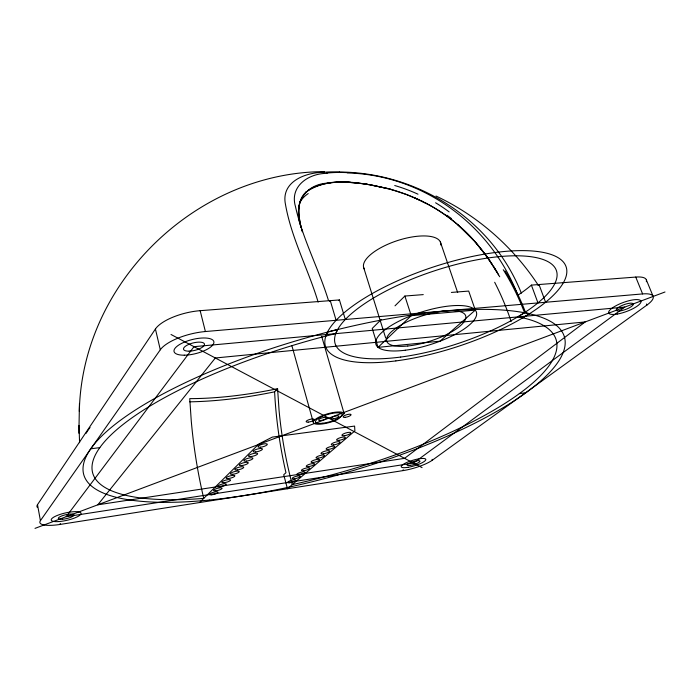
<?xml version="1.0" encoding="UTF-8"?>
<svg xmlns="http://www.w3.org/2000/svg" width="700" height="700" viewBox="0 0 700 700"><rect width="100%" height="100%" fill="white"/><g stroke="black" fill="none" stroke-linecap="round" stroke-linejoin="round"><path stroke-width="1.05" d="M79.572 442.68L79.013 425.399M79.319 411.399C81.944 282.678 196.07 172.086 324.319 171.623M78.873 433.213L79.459 403.419M299.967 201.758C297.614 210.263 299.267 219.231 301.21 227.64L300.781 225.803M325.815 336.07L327.521 332.01L337.706 329.438L335.799 333.524L325.815 336.07A241.132 67.69 -16 0 0 100.739 446.373A241.132 67.69 -16 0 0 203.744 498.391A240.494 104.169 82.9 0 1 191.266 420.98L189.744 398.632A205.345 73.797 -15.9 0 0 277.594 388.684L279.055 410.217A230.011 116.165 82.2 0 0 292.25 484.627A241.132 67.69 -16 0 0 518.831 393.995A241.132 67.69 -16 0 0 522.865 317.835L529.707 313.644L524.694 312.585L517.939 316.794L522.865 317.835M37.319 507.351A26.679 6.878 -12.7 0 1 37.502 504.656L155.426 328.991A35.744 13.204 -13.9 0 1 200.156 310.678L339.43 299.933L345.31 319.498M40.416 520.651L160.3 349.781A35.998 12.723 -14 0 1 205.398 331.537L642.609 293.921A30.152 8.409 -20.2 0 1 646.94 305.051L432.346 460.18A22.505 5.058 -16.8 0 1 403.419 470.549L60.384 524.396A26.819 6.606 -12.9 0 1 40.416 520.651L37.502 504.656M189.761 401.826A214.856 77.297 -15.9 0 0 274.592 391.842L277.594 388.684M329.858 183.006C304.255 183.234 292.565 204.934 301.219 227.727M381.334 319.41L372.225 328.457L378.061 347.358L440.046 341.171L475.291 310.109L468.702 291.078L451.386 292.425M395.001 305.839L404.871 296.039L423.264 294.613M199.526 502.548L258.886 443.949L272.37 437.08L354.602 426.081L354.874 430.902L287.446 488.749L283.719 474.714L285.959 472.727A238.91 120.785 82.2 0 1 275.118 400.374L274.592 391.842M378.061 347.358L411.233 315.674L475.291 310.109M306.416 191.634C297.106 199.588 298.025 213.202 300.396 224.026M344.137 413.621L337.549 419.545A16.021 4.427 -16.1 0 1 314.746 423.727A16.021 4.427 -16.1 0 1 324.739 414.733A16.021 4.427 -16.1 0 1 344.137 413.621L321.65 336.262M305.716 192.273C329.805 175.376 362.276 183.006 388.946 188.825C412.65 195.256 435.225 206.273 454.309 221.812M307.501 190.741C325.071 179.252 347.69 181.886 367.517 184.258M35 528.378L665 291.996M90.834 448.787L99.811 447.632M519.365 393.61L525.543 392.814M327.066 173.364C308.805 173.294 289.406 186.069 295.453 206.5C302.662 238.954 318.596 268.651 328.431 300.326M324.135 172.314C305.681 172.287 280.656 181.571 285.486 204.479C291.454 238.429 308.306 269.264 318.15 302.137M347.314 172.944C422.993 174.843 490.998 224.805 517.799 295.277A115.727 39.69 -18.4 0 0 531.396 285.119L635.749 277.069A29.969 8.75 -20.4 0 1 646.345 281.715M339.386 171.999C417.926 172.541 491.916 219.336 521.351 293.134M350.569 182.472L365.636 183.969L387.572 188.457M370.387 184.721L392.227 189.744M517.799 295.277L518.446 295.418M390.346 189.21L406.507 194.53L419.536 200.043M414.234 197.654L428.584 204.619M421.304 200.883L423.054 201.74M436.004 196.044C477.61 215.53 513.354 247.074 538.449 285.495M424.786 202.615L426.501 203.508M171.019 334.486L422.065 467.617M428.925 204.803L430.649 205.756M430.99 205.949C447.072 215.005 461.597 226.765 473.926 240.494M445.463 215.11L446.381 215.766M454.282 221.795C469.096 233.774 481.722 248.334 492.135 264.259M457.651 224.612L475.151 241.876M474.434 241.062L484.584 253.479L493.867 266.963M476.175 243.04L488.329 258.641L499.739 276.771M493.465 266.332L496.484 271.197M494.244 267.566L497.367 272.685M496.851 271.81L498.636 274.846M646.327 279.808L653.153 296.441M635.749 277.069L642.609 293.921M646.52 304.027L646.94 305.051M545.606 302.269L539.009 284.533A125.886 43.199 -18.4 0 1 538.142 285.25M531.396 285.119L537.968 302.925M440.344 241.929L457.669 292.53M404.871 296.039L411.233 315.674M432.084 459.349L432.346 460.18M363.72 267.724L385.717 338.135M403.165 469.718L403.419 470.549M336.114 320.294L330.269 300.632A125.886 43.199 -18.4 0 0 329.578 301.411M291.944 345.905L313.346 422.485M301.446 228.664L302.26 231.805M301.402 228.498L301.805 230.072M200.156 310.678L205.398 331.537M155.426 328.991L160.3 349.781M60.191 523.416L60.384 524.396M364.411 269.141A40.442 15.277 -18.1 0 1 398.527 240.249A40.442 15.277 -18.1 0 1 440.842 245.053M300.23 201.862A113.496 47.521 20.2 0 1 308.219 193.576M394.73 185.518A115.736 68.897 8.1 0 1 417.979 194.197M435.592 202.781A181.982 145.548 -9.5 0 1 449.164 211.925M503.256 269.727A237.51 179.183 -86.9 0 1 524.387 312.296M494.673 282.275A237.807 163.144 88.8 0 1 511.157 321.519M505.067 270.988A237.388 180.119 -86.6 0 1 525.254 311.684M323.986 172.226A73.08 21.98 8.8 0 1 339.281 171.903M338.835 300.589A115.727 39.69 -18.4 0 1 339.43 299.933M326.594 173.101A65.87 21.096 9.7 0 1 347.043 172.62M86.1 433.326A247.94 72.914 -16 0 1 90.038 427.507M446.933 215.232A200.786 165.594 -14.7 0 1 451.377 218.566M329.394 182.726A63.752 22.321 10.7 0 1 350.315 182.14M194.005 346.675L66.185 516.679L413.516 463.085L624.776 307.09L194.005 346.675M215.329 357.989L97.808 504.805L404.556 458.343L585.191 321.939L215.329 357.989M407.794 346.001A41.492 13.239 -17.8 0 0 465.832 316.558A41.492 13.239 -17.8 0 0 404.871 322.91A41.492 13.239 -17.8 0 0 407.794 346.001M209.309 500.045A249.996 70.263 -16 0 0 565.084 340.401A249.996 70.263 -16 0 0 197.977 376.854A249.996 70.263 -16 0 0 209.309 500.045M408.082 467.311A12.828 2.879 -16.8 0 0 425.793 459.349A12.828 2.879 -16.8 0 0 406.665 462.525A12.828 2.879 -16.8 0 0 408.082 467.311M410.279 465.377A6.746 1.514 -16.8 0 0 419.991 461.23A6.746 1.514 -16.8 0 0 410.279 462.639A6.746 1.514 -16.8 0 0 410.279 465.377M617.251 314.055A17.185 4.795 -20.2 0 0 640.999 301.368A17.185 4.795 -20.2 0 0 616.157 305.629A17.185 4.795 -20.2 0 0 617.251 314.055M620.856 310.765A9.039 2.52 -20.2 0 0 633.299 304.08A9.039 2.52 -20.2 0 0 620.191 306.364A9.039 2.52 -20.2 0 0 620.856 310.765M184.275 355.189A20.519 7.254 -14 0 0 213.92 342.116A20.519 7.254 -14 0 0 183.627 342.44A20.519 7.254 -14 0 0 184.275 355.189M189.157 351.172A10.797 3.815 -14 0 0 204.496 344.199A10.797 3.815 -14 0 0 188.317 344.584A10.797 3.815 -14 0 0 189.157 351.172M59.29 521.535A15.286 3.762 -12.9 0 0 81.034 513.275A15.286 3.762 -12.9 0 0 58.065 515.13A15.286 3.762 -12.9 0 0 59.29 521.535M62.606 519.242A8.041 1.977 -12.9 0 0 74.007 514.885A8.041 1.977 -12.9 0 0 61.889 515.883A8.041 1.977 -12.9 0 0 62.606 519.242M322.831 423.22A13.807 3.815 -16.1 0 0 342.055 414.356A13.807 3.815 -16.1 0 0 321.405 416.762A13.807 3.815 -16.1 0 0 322.831 423.22M308.175 422.118A4.2 1.173 -15.8 0 0 314.213 419.475A4.2 1.173 -15.8 0 0 308.088 420.044A4.2 1.173 -15.8 0 0 308.175 422.118M320.854 420.481A4.174 1.155 -16 0 0 326.62 417.795A4.174 1.155 -16 0 0 320.338 418.547A4.174 1.155 -16 0 0 320.854 420.481M333.139 418.889A4.156 1.146 -16.1 0 0 338.905 416.22A4.156 1.146 -16.1 0 0 332.692 416.955A4.156 1.146 -16.1 0 0 333.139 418.889M345.293 417.322A4.13 1.129 -16.3 0 0 351.059 414.654A4.13 1.129 -16.3 0 0 344.916 415.389A4.13 1.129 -16.3 0 0 345.293 417.322M260.531 447.221A4.821 1.295 -15.2 0 0 267.321 444.273A4.821 1.295 -15.2 0 0 260.137 445.007A4.821 1.295 -15.2 0 0 260.531 447.221M255.719 451.938A4.777 1.269 -15.1 0 0 262.439 449.015A4.777 1.269 -15.1 0 0 255.29 449.767A4.777 1.269 -15.1 0 0 255.719 451.938M250.985 456.558A4.742 1.251 -15 0 0 257.635 453.679A4.742 1.251 -15 0 0 250.539 454.44A4.742 1.251 -15 0 0 250.985 456.558M246.339 461.108A4.699 1.225 -15 0 0 252.919 458.264A4.699 1.225 -15 0 0 245.866 459.034A4.699 1.225 -15 0 0 246.339 461.108M241.771 465.57A4.664 1.208 -14.9 0 0 248.281 462.761A4.664 1.208 -14.9 0 0 241.281 463.54A4.664 1.208 -14.9 0 0 241.771 465.57M237.291 469.963A4.62 1.181 -14.9 0 0 243.731 467.189A4.62 1.181 -14.9 0 0 236.766 467.976A4.62 1.181 -14.9 0 0 237.291 469.963M232.601 474.302A4.585 1.164 -14.8 0 0 239.269 471.616A4.585 1.164 -14.8 0 0 232.601 472.22A4.585 1.164 -14.8 0 0 232.601 474.302M228.27 478.537A4.55 1.146 -14.8 0 0 234.868 475.886A4.55 1.146 -14.8 0 0 228.244 476.508A4.55 1.146 -14.8 0 0 228.27 478.537M224.009 482.711A4.506 1.12 -14.7 0 0 230.545 480.086A4.506 1.12 -14.7 0 0 223.965 480.716A4.506 1.12 -14.7 0 0 224.009 482.711M219.817 486.806A4.471 1.103 -14.7 0 0 226.293 484.216A4.471 1.103 -14.7 0 0 219.748 484.855A4.471 1.103 -14.7 0 0 219.817 486.806M215.705 490.84A4.436 1.085 -14.7 0 0 222.11 488.276A4.436 1.085 -14.7 0 0 215.609 488.924A4.436 1.085 -14.7 0 0 215.705 490.84M211.654 494.804A4.401 1.067 -14.6 0 0 217.998 492.275A4.401 1.067 -14.6 0 0 211.531 492.923A4.401 1.067 -14.6 0 0 211.654 494.804M294.28 478.817A4.27 1.024 -15.6 0 0 300.379 476.271A4.27 1.024 -15.6 0 0 294.114 477.032A4.27 1.024 -15.6 0 0 294.28 478.817M298.891 474.827A4.305 1.041 -15.6 0 0 305.051 472.246A4.305 1.041 -15.6 0 0 298.751 472.999A4.305 1.041 -15.6 0 0 298.891 474.827M303.59 470.767A4.34 1.05 -15.7 0 0 309.811 468.16A4.34 1.05 -15.7 0 0 303.476 468.904A4.34 1.05 -15.7 0 0 303.59 470.767M308.359 466.637A4.375 1.076 -15.7 0 0 314.641 463.995A4.375 1.076 -15.7 0 0 308.271 464.739A4.375 1.076 -15.7 0 0 308.359 466.637M313.206 462.446A4.41 1.094 -15.8 0 0 319.55 459.778A4.41 1.094 -15.8 0 0 313.145 460.504A4.41 1.094 -15.8 0 0 313.206 462.446M318.132 458.176A4.445 1.111 -15.9 0 0 324.546 455.472A4.445 1.111 -15.9 0 0 318.106 456.199A4.445 1.111 -15.9 0 0 318.132 458.176M323.418 453.81A4.48 1.129 -15.9 0 0 329.613 451.028A4.48 1.129 -15.9 0 0 322.884 451.929A4.48 1.129 -15.9 0 0 323.418 453.81M328.519 449.4A4.515 1.146 -16 0 0 334.784 446.582A4.515 1.146 -16 0 0 328.011 447.484A4.515 1.146 -16 0 0 328.519 449.4M333.707 444.92A4.559 1.164 -16.1 0 0 340.034 442.059A4.559 1.164 -16.1 0 0 333.226 442.951A4.559 1.164 -16.1 0 0 333.707 444.92M338.984 440.352A4.594 1.19 -16.1 0 0 345.38 437.456A4.594 1.19 -16.1 0 0 338.529 438.34A4.594 1.19 -16.1 0 0 338.984 440.352M344.348 435.715A4.638 1.208 -16.2 0 0 350.822 432.775A4.638 1.208 -16.2 0 0 343.928 433.659A4.638 1.208 -16.2 0 0 344.348 435.715M289.739 482.746A4.235 1.006 -15.5 0 0 295.776 480.226A4.235 1.006 -15.5 0 0 289.546 480.996A4.235 1.006 -15.5 0 0 289.739 482.746M405.283 350.219A52.78 16.844 -17.8 0 0 476.411 312.139A52.78 16.844 -17.8 0 0 396.751 322.324A52.78 16.844 -17.8 0 0 405.283 350.219M395.876 360.902A126.709 41.589 -18.3 0 0 566.274 267.339A126.709 41.589 -18.3 0 0 375.358 291.821A126.709 41.589 -18.3 0 0 395.876 360.902M400.697 357.053A116.489 38.203 -18.3 0 0 556.491 270.874A116.489 38.203 -18.3 0 0 380.363 294.07A116.489 38.203 -18.3 0 0 400.697 357.053"/></g></svg>
